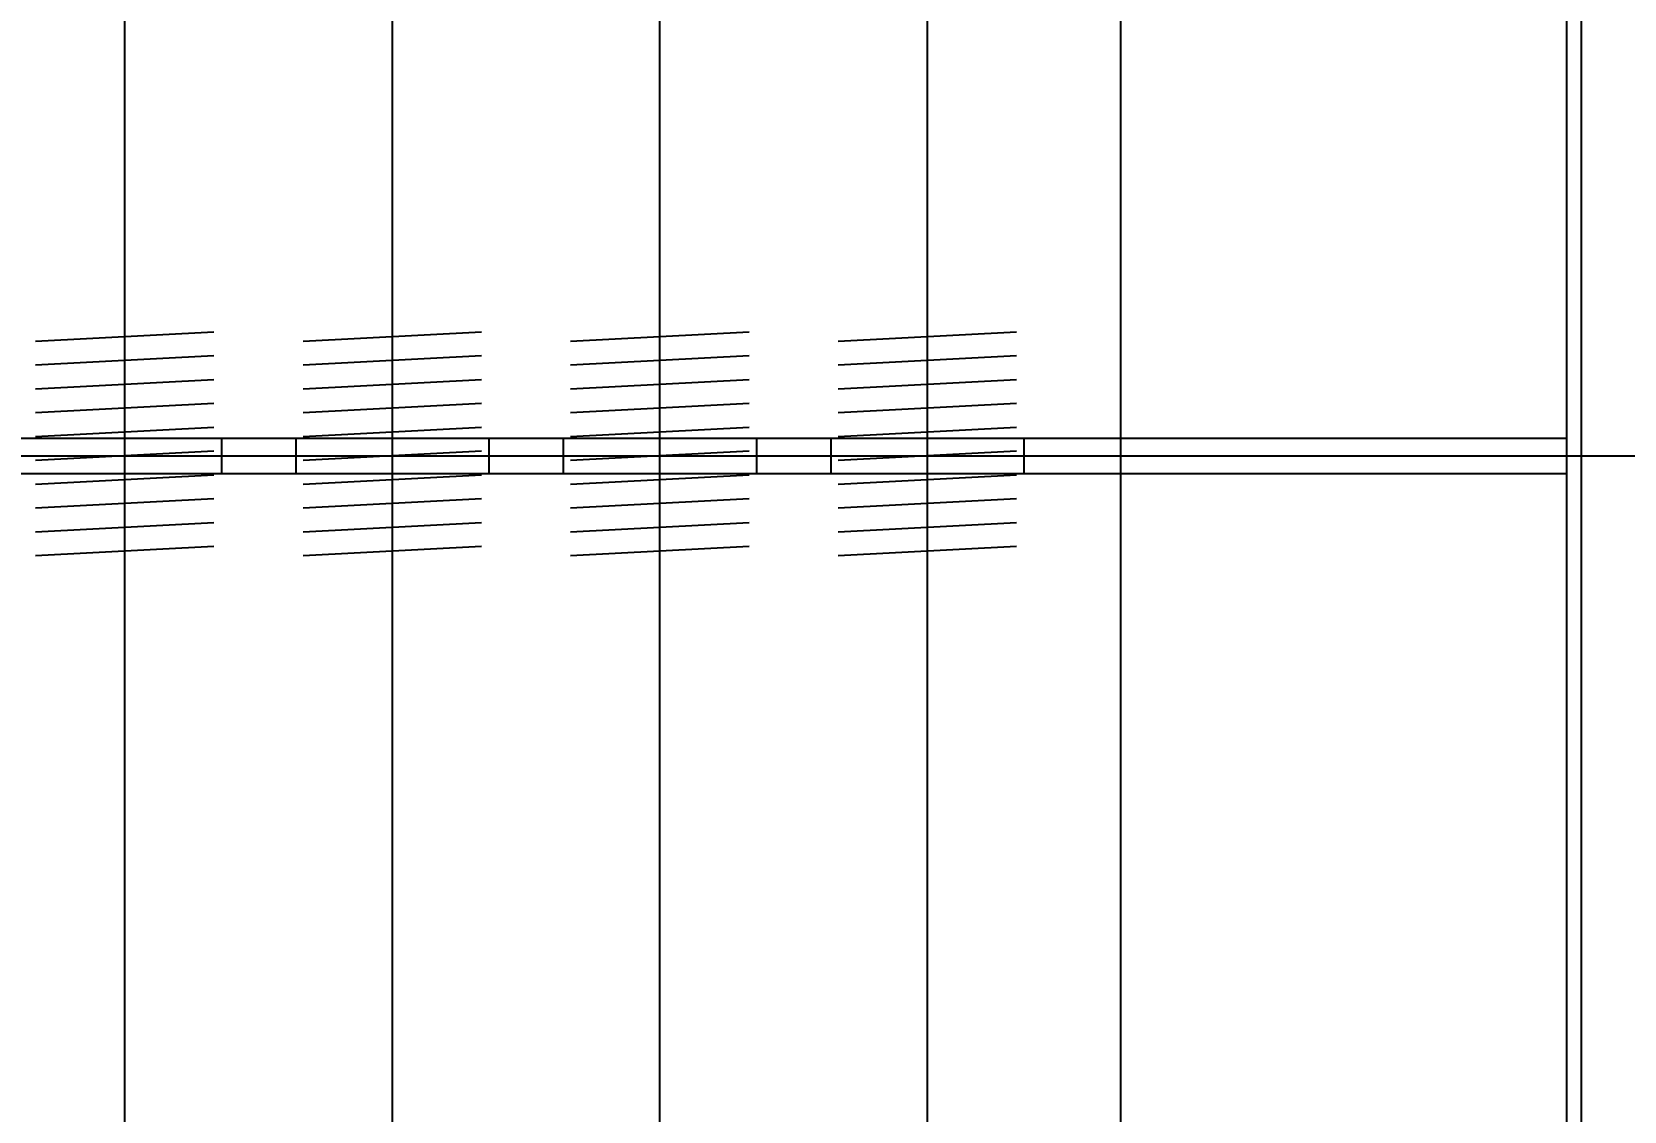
# Model space of a CAD drawing. Header units: millimetres. Extents: x 198973 to 311338, y 50799 to 196797.
# Drawn here: x 214890 to 215426, y 87483 to 87846 of the extents above; entities that cross this region are included whole.
import ezdxf

# ---------------------------------------------------------------- set-up
doc = ezdxf.new("R2010")
doc.units = ezdxf.units.MM
doc.header["$LTSCALE"] = 1000
doc.linetypes.add('CENTER', pattern=[2, 1.25, -0.25, 0.25, -0.25])
doc.linetypes.add('DOTE', pattern=[2.42, 2, -0.2, 0.02, -0.2])
for name, color, linetype in [('DOTE', 1, 'CENTER'), ('PUB_HATCH', 8, 'Continuous'), ('STAIR', 2, 'Continuous')]:
    doc.layers.add(name, color=color, linetype=linetype)
doc.styles.add('DIM_FONT', font='SIMPLEX.shx', dxfattribs={"width": 0.8})
doc.dimstyles.new('DIMN', dxfattribs={"dimtxt": 300, "dimasz": 1, "dimexe": 250, "dimexo": 300, "dimgap": 150, "dimtad": 1, "dimdec": 0, "dimzin": 0, "dimdsep": 46, "dimtxsty": 'DIM_FONT', "dimblk": '_DIMX', "dimcen": 0.09, "dimclrt": 7, "dimadec": 0, "dimazin": 0, "dimtfac": 1, "dimtdec": 0, "dimtix": 1, "dimtmove": 2, "dimatfit": 3, "dimldrblk": '_DIMX', "dimfxl": 1, "dimtolj": 1, "dimtzin": 0, "dimarcsym": 0})

# ---------------------------------------------------------------- blocks, each defined once
blk = doc.blocks.new('*D170')
at = {"layer": 'DEFPOINTS', "color": 0, "transparency": 16777216}
for p in [(220053.9, 103465.69), (218616.23, 101503.41), (208116.23, 81103.41)]:
    blk.add_point(p, dxfattribs=at)
at = {"layer": 'STAIR', "color": 0, "lineweight": -2, "transparency": 16777216}
for p, q in [((220053.9, 103463.69), (220053.9, 104644.26)), ((218616.23, 103461.69), (220053.9, 103463.69)), ((218616.23, 101803.41), (218616.23, 103461.69))]:
    blk.add_line(p, q, dxfattribs=at)
at = {"layer": 'STAIR', "color": 7, "transparency": 16777216, "insert": (219753.9, 104129.97), "char_height": 300, "attachment_point": 5, "rotation": 90, "style": 'DIM_FONT'}
blk.add_mtext('\\A1;10500', dxfattribs=at)
blk = doc.blocks.new('_DIMX')
blk.add_line((-150, 0), (150, 0))
at = {"const_width": 50}
blk.add_lwpolyline([(-70, -70), (70, 70)], dxfattribs=at)
blk = doc.blocks.new('*D171')
at = {"layer": 'DEFPOINTS', "color": 0, "transparency": 16777216}
for p in [(221109.59, 103729.45), (218616.23, 101503.41), (208116.23, 81103.41)]:
    blk.add_point(p, dxfattribs=at)
at = {"layer": 'STAIR', "color": 0, "lineweight": -2, "transparency": 16777216}
for p, q in [((221105.59, 101503.41), (221107.59, 103729.45)), ((221107.59, 103729.45), (222333.87, 103729.45)), ((218916.23, 101503.41), (221105.59, 101503.41))]:
    blk.add_line(p, q, dxfattribs=at)
at = {"layer": 'STAIR', "color": 7, "transparency": 16777216, "insert": (221796.73, 104029.45), "char_height": 300, "attachment_point": 5, "style": 'DIM_FONT'}
blk.add_mtext('\\A1;20400', dxfattribs=at)

msp = doc.modelspace()

# ---------------------------------------------------------------- linework, layer by layer
at = {"layer": 'DOTE', "linetype": 'DOTE'}
msp.add_line((213639.37, 87703.41), (217038.29, 87703.41), dxfattribs=at)
at = {"layer": 'PUB_HATCH'}
for p, q in [((215256.23, 88484.89), (215256.23, 86909.47)), ((215191.23, 87192.41), (215191.23, 88464.78)), ((214921.23, 87192.41), (214921.23, 88214.41)), ((215011.23, 88214.41), (215011.23, 87192.41)), ((215101.23, 87192.41), (215101.23, 88214.41)), ((215406.23, 88172.41), (215406.23, 87234.41)), ((215411.23, 87234.41), (215411.23, 88172.41))]:
    msp.add_line(p, q, dxfattribs=at)
at = {"layer": 'PUB_HATCH', "ltscale": 0.5}
for p, q in [((214951.23, 87745.04), (214891.23, 87741.9)), ((214951.23, 87745.04), (214891.23, 87741.9)), ((214951.23, 87745.04), (214891.23, 87741.9)), ((214951.23, 87745.04), (214891.23, 87741.9)), ((214951.23, 87745.04), (214891.23, 87741.9)), ((214951.23, 87745.04), (214891.23, 87741.9)), ((214951.23, 87745.04), (214891.23, 87741.9)), ((214951.23, 87745.04), (214891.23, 87741.9)), ((214951.23, 87745.04), (214891.23, 87741.9)), ((214951.23, 87745.04), (214891.23, 87741.9)), ((214951.23, 87745.04), (214891.23, 87741.9)), ((214951.23, 87745.04), (214891.23, 87741.9)), ((214951.23, 87745.04), (214891.23, 87741.9)), ((214951.23, 87745.04), (214891.23, 87741.9)), ((214951.23, 87745.04), (214891.23, 87741.9)), ((214951.23, 87745.04), (214891.23, 87741.9)), ((214951.23, 87745.04), (214891.23, 87741.9)), ((214951.23, 87745.04), (214891.23, 87741.9)), ((214951.23, 87745.04), (214891.23, 87741.9)), ((214951.23, 87745.04), (214891.23, 87741.9)), ((214951.23, 87745.04), (214891.23, 87741.9)), ((214951.23, 87745.04), (214891.23, 87741.9)), ((214951.23, 87745.04), (214891.23, 87741.9)), ((214951.23, 87745.04), (214891.23, 87741.9)), ((214951.23, 87745.04), (214891.23, 87741.9)), ((214951.23, 87745.04), (214891.23, 87741.9)), ((215041.23, 87745.04), (214981.23, 87741.9)), ((215041.23, 87745.04), (214981.23, 87741.9)), ((215041.23, 87745.04), (214981.23, 87741.9)), ((215041.23, 87745.04), (214981.23, 87741.9)), ((215041.23, 87745.04), (214981.23, 87741.9)), ((215041.23, 87745.04), (214981.23, 87741.9)), ((215041.23, 87745.04), (214981.23, 87741.9)), ((215041.23, 87745.04), (214981.23, 87741.9)), ((215041.23, 87745.04), (214981.23, 87741.9)), ((215041.23, 87745.04), (214981.23, 87741.9)), ((215041.23, 87745.04), (214981.23, 87741.9)), ((215041.23, 87745.04), (214981.23, 87741.9)), ((215041.23, 87745.04), (214981.23, 87741.9)), ((215041.23, 87745.04), (214981.23, 87741.9)), ((215041.23, 87745.04), (214981.23, 87741.9)), ((215041.23, 87745.04), (214981.23, 87741.9)), ((215041.23, 87745.04), (214981.23, 87741.9)), ((215041.23, 87745.04), (214981.23, 87741.9)), ((215041.23, 87745.04), (214981.23, 87741.9)), ((215041.23, 87745.04), (214981.23, 87741.9)), ((215041.23, 87745.04), (214981.23, 87741.9)), ((215041.23, 87745.04), (214981.23, 87741.9)), ((215041.23, 87745.04), (214981.23, 87741.9)), ((215041.23, 87745.04), (214981.23, 87741.9)), ((215041.23, 87745.04), (214981.23, 87741.9)), ((215041.23, 87745.04), (214981.23, 87741.9)), ((215131.23, 87745.04), (215071.23, 87741.9)), ((215131.23, 87745.04), (215071.23, 87741.9)), ((215131.23, 87745.04), (215071.23, 87741.9)), ((215131.23, 87745.04), (215071.23, 87741.9)), ((215131.23, 87745.04), (215071.23, 87741.9)), ((215131.23, 87745.04), (215071.23, 87741.9)), ((215131.23, 87745.04), (215071.23, 87741.9)), ((215131.23, 87745.04), (215071.23, 87741.9)), ((215131.23, 87745.04), (215071.23, 87741.9)), ((215131.23, 87745.04), (215071.23, 87741.9)), ((215131.23, 87745.04), (215071.23, 87741.9)), ((215131.23, 87745.04), (215071.23, 87741.9)), ((215131.23, 87745.04), (215071.23, 87741.9)), ((215131.23, 87745.04), (215071.23, 87741.9)), ((215131.23, 87745.04), (215071.23, 87741.9)), ((215131.23, 87745.04), (215071.23, 87741.9)), ((215131.23, 87745.04), (215071.23, 87741.9)), ((215131.23, 87745.04), (215071.23, 87741.9)), ((215131.23, 87745.04), (215071.23, 87741.9)), ((215131.23, 87745.04), (215071.23, 87741.9)), ((215131.23, 87745.04), (215071.23, 87741.9)), ((215131.23, 87745.04), (215071.23, 87741.9)), ((215131.23, 87745.04), (215071.23, 87741.9)), ((215131.23, 87745.04), (215071.23, 87741.9)), ((215131.23, 87745.04), (215071.23, 87741.9)), ((215131.23, 87745.04), (215071.23, 87741.9)), ((215221.23, 87745.04), (215161.23, 87741.9)), ((215221.23, 87745.04), (215161.23, 87741.9)), ((215221.23, 87745.04), (215161.23, 87741.9)), ((215221.23, 87745.04), (215161.23, 87741.9)), ((215221.23, 87745.04), (215161.23, 87741.9)), ((215221.23, 87745.04), (215161.23, 87741.9)), ((215221.23, 87745.04), (215161.23, 87741.9)), ((215221.23, 87745.04), (215161.23, 87741.9)), ((215221.23, 87745.04), (215161.23, 87741.9)), ((215221.23, 87745.04), (215161.23, 87741.9)), ((215221.23, 87745.04), (215161.23, 87741.9)), ((215221.23, 87745.04), (215161.23, 87741.9)), ((215221.23, 87745.04), (215161.23, 87741.9)), ((215221.23, 87745.04), (215161.23, 87741.9)), ((215221.23, 87745.04), (215161.23, 87741.9)), ((215221.23, 87745.04), (215161.23, 87741.9)), ((215221.23, 87745.04), (215161.23, 87741.9)), ((215221.23, 87745.04), (215161.23, 87741.9)), ((215221.23, 87745.04), (215161.23, 87741.9)), ((215221.23, 87745.04), (215161.23, 87741.9)), ((215221.23, 87745.04), (215161.23, 87741.9)), ((215221.23, 87745.04), (215161.23, 87741.9)), ((215221.23, 87745.04), (215161.23, 87741.9)), ((215221.23, 87745.04), (215161.23, 87741.9)), ((215221.23, 87745.04), (215161.23, 87741.9)), ((215221.23, 87745.04), (215161.23, 87741.9)), ((214951.23, 87737.03), (214891.23, 87733.89)), ((214951.23, 87737.03), (214891.23, 87733.89)), ((214951.23, 87737.03), (214891.23, 87733.89)), ((214951.23, 87737.03), (214891.23, 87733.89)), ((214951.23, 87737.03), (214891.23, 87733.89)), ((214951.23, 87737.03), (214891.23, 87733.89)), ((214951.23, 87737.03), (214891.23, 87733.89)), ((214951.23, 87737.03), (214891.23, 87733.89)), ((214951.23, 87737.03), (214891.23, 87733.89)), ((214951.23, 87737.03), (214891.23, 87733.89)), ((214951.23, 87737.03), (214891.23, 87733.89)), ((214951.23, 87737.03), (214891.23, 87733.89)), ((214951.23, 87737.03), (214891.23, 87733.89)), ((214951.23, 87737.03), (214891.23, 87733.89)), ((214951.23, 87737.03), (214891.23, 87733.89)), ((214951.23, 87737.03), (214891.23, 87733.89)), ((214951.23, 87737.03), (214891.23, 87733.89)), ((214951.23, 87737.03), (214891.23, 87733.89)), ((214951.23, 87737.03), (214891.23, 87733.89)), ((214951.23, 87737.03), (214891.23, 87733.89)), ((214951.23, 87737.03), (214891.23, 87733.89)), ((214951.23, 87737.03), (214891.23, 87733.89)), ((214951.23, 87737.03), (214891.23, 87733.89)), ((214951.23, 87737.03), (214891.23, 87733.89)), ((214951.23, 87737.03), (214891.23, 87733.89)), ((214951.23, 87737.03), (214891.23, 87733.89)), ((215041.23, 87737.03), (214981.23, 87733.89)), ((215041.23, 87737.03), (214981.23, 87733.89)), ((215041.23, 87737.03), (214981.23, 87733.89)), ((215041.23, 87737.03), (214981.23, 87733.89)), ((215041.23, 87737.03), (214981.23, 87733.89)), ((215041.23, 87737.03), (214981.23, 87733.89)), ((215041.23, 87737.03), (214981.23, 87733.89)), ((215041.23, 87737.03), (214981.23, 87733.89)), ((215041.23, 87737.03), (214981.23, 87733.89)), ((215041.23, 87737.03), (214981.23, 87733.89)), ((215041.23, 87737.03), (214981.23, 87733.89)), ((215041.23, 87737.03), (214981.23, 87733.89)), ((215041.23, 87737.03), (214981.23, 87733.89)), ((215041.23, 87737.03), (214981.23, 87733.89)), ((215041.23, 87737.03), (214981.23, 87733.89)), ((215041.23, 87737.03), (214981.23, 87733.89)), ((215041.23, 87737.03), (214981.23, 87733.89)), ((215041.23, 87737.03), (214981.23, 87733.89)), ((215041.23, 87737.03), (214981.23, 87733.89)), ((215041.23, 87737.03), (214981.23, 87733.89)), ((215041.23, 87737.03), (214981.23, 87733.89)), ((215041.23, 87737.03), (214981.23, 87733.89)), ((215041.23, 87737.03), (214981.23, 87733.89)), ((215041.23, 87737.03), (214981.23, 87733.89)), ((215041.23, 87737.03), (214981.23, 87733.89)), ((215041.23, 87737.03), (214981.23, 87733.89)), ((215131.23, 87737.03), (215071.23, 87733.89)), ((215131.23, 87737.03), (215071.23, 87733.89)), ((215131.23, 87737.03), (215071.23, 87733.89)), ((215131.23, 87737.03), (215071.23, 87733.89)), ((215131.23, 87737.03), (215071.23, 87733.89)), ((215131.23, 87737.03), (215071.23, 87733.89)), ((215131.23, 87737.03), (215071.23, 87733.89)), ((215131.23, 87737.03), (215071.23, 87733.89)), ((215131.23, 87737.03), (215071.23, 87733.89)), ((215131.23, 87737.03), (215071.23, 87733.89)), ((215131.23, 87737.03), (215071.23, 87733.89)), ((215131.23, 87737.03), (215071.23, 87733.89)), ((215131.23, 87737.03), (215071.23, 87733.89)), ((215131.23, 87737.03), (215071.23, 87733.89)), ((215131.23, 87737.03), (215071.23, 87733.89)), ((215131.23, 87737.03), (215071.23, 87733.89)), ((215131.23, 87737.03), (215071.23, 87733.89)), ((215131.23, 87737.03), (215071.23, 87733.89)), ((215131.23, 87737.03), (215071.23, 87733.89)), ((215131.23, 87737.03), (215071.23, 87733.89)), ((215131.23, 87737.03), (215071.23, 87733.89)), ((215131.23, 87737.03), (215071.23, 87733.89)), ((215131.23, 87737.03), (215071.23, 87733.89)), ((215131.23, 87737.03), (215071.23, 87733.89)), ((215131.23, 87737.03), (215071.23, 87733.89)), ((215131.23, 87737.03), (215071.23, 87733.89)), ((215221.23, 87737.03), (215161.23, 87733.89)), ((215221.23, 87737.03), (215161.23, 87733.89)), ((215221.23, 87737.03), (215161.23, 87733.89)), ((215221.23, 87737.03), (215161.23, 87733.89)), ((215221.23, 87737.03), (215161.23, 87733.89)), ((215221.23, 87737.03), (215161.23, 87733.89)), ((215221.23, 87737.03), (215161.23, 87733.89)), ((215221.23, 87737.03), (215161.23, 87733.89)), ((215221.23, 87737.03), (215161.23, 87733.89)), ((215221.23, 87737.03), (215161.23, 87733.89)), ((215221.23, 87737.03), (215161.23, 87733.89)), ((215221.23, 87737.03), (215161.23, 87733.89)), ((215221.23, 87737.03), (215161.23, 87733.89)), ((215221.23, 87737.03), (215161.23, 87733.89)), ((215221.23, 87737.03), (215161.23, 87733.89)), ((215221.23, 87737.03), (215161.23, 87733.89)), ((215221.23, 87737.03), (215161.23, 87733.89)), ((215221.23, 87737.03), (215161.23, 87733.89)), ((215221.23, 87737.03), (215161.23, 87733.89)), ((215221.23, 87737.03), (215161.23, 87733.89)), ((215221.23, 87737.03), (215161.23, 87733.89)), ((215221.23, 87737.03), (215161.23, 87733.89)), ((215221.23, 87737.03), (215161.23, 87733.89)), ((215221.23, 87737.03), (215161.23, 87733.89)), ((215221.23, 87737.03), (215161.23, 87733.89)), ((215221.23, 87737.03), (215161.23, 87733.89)), ((214951.23, 87729.02), (214891.23, 87725.88)), ((214951.23, 87729.02), (214891.23, 87725.88)), ((214951.23, 87729.02), (214891.23, 87725.88)), ((214951.23, 87729.02), (214891.23, 87725.88)), ((214951.23, 87729.02), (214891.23, 87725.88)), ((214951.23, 87729.02), (214891.23, 87725.88)), ((214951.23, 87729.02), (214891.23, 87725.88)), ((214951.23, 87729.02), (214891.23, 87725.88)), ((214951.23, 87729.02), (214891.23, 87725.88)), ((214951.23, 87729.02), (214891.23, 87725.88)), ((214951.23, 87729.02), (214891.23, 87725.88)), ((214951.23, 87729.02), (214891.23, 87725.88)), ((214951.23, 87729.02), (214891.23, 87725.88)), ((214951.23, 87729.02), (214891.23, 87725.88)), ((214951.23, 87729.02), (214891.23, 87725.88)), ((214951.23, 87729.02), (214891.23, 87725.88)), ((214951.23, 87729.02), (214891.23, 87725.88)), ((214951.23, 87729.02), (214891.23, 87725.88)), ((214951.23, 87729.02), (214891.23, 87725.88)), ((214951.23, 87729.02), (214891.23, 87725.88)), ((214951.23, 87729.02), (214891.23, 87725.88)), ((214951.23, 87729.02), (214891.23, 87725.88)), ((214951.23, 87729.02), (214891.23, 87725.88)), ((214951.23, 87729.02), (214891.23, 87725.88)), ((214951.23, 87729.02), (214891.23, 87725.88)), ((214951.23, 87729.02), (214891.23, 87725.88)), ((215041.23, 87729.02), (214981.23, 87725.88)), ((215041.23, 87729.02), (214981.23, 87725.88)), ((215041.23, 87729.02), (214981.23, 87725.88)), ((215041.23, 87729.02), (214981.23, 87725.88)), ((215041.23, 87729.02), (214981.23, 87725.88)), ((215041.23, 87729.02), (214981.23, 87725.88)), ((215041.23, 87729.02), (214981.23, 87725.88)), ((215041.23, 87729.02), (214981.23, 87725.88)), ((215041.23, 87729.02), (214981.23, 87725.88)), ((215041.23, 87729.02), (214981.23, 87725.88)), ((215041.23, 87729.02), (214981.23, 87725.88)), ((215041.23, 87729.02), (214981.23, 87725.88)), ((215041.23, 87729.02), (214981.23, 87725.88)), ((215041.23, 87729.02), (214981.23, 87725.88)), ((215041.23, 87729.02), (214981.23, 87725.88)), ((215041.23, 87729.02), (214981.23, 87725.88)), ((215041.23, 87729.02), (214981.23, 87725.88)), ((215041.23, 87729.02), (214981.23, 87725.88)), ((215041.23, 87729.02), (214981.23, 87725.88)), ((215041.23, 87729.02), (214981.23, 87725.88)), ((215041.23, 87729.02), (214981.23, 87725.88)), ((215041.23, 87729.02), (214981.23, 87725.88)), ((215041.23, 87729.02), (214981.23, 87725.88)), ((215041.23, 87729.02), (214981.23, 87725.88)), ((215041.23, 87729.02), (214981.23, 87725.88)), ((215041.23, 87729.02), (214981.23, 87725.88)), ((215131.23, 87729.02), (215071.23, 87725.88)), ((215131.23, 87729.02), (215071.23, 87725.88)), ((215131.23, 87729.02), (215071.23, 87725.88)), ((215131.23, 87729.02), (215071.23, 87725.88)), ((215131.23, 87729.02), (215071.23, 87725.88)), ((215131.23, 87729.02), (215071.23, 87725.88)), ((215131.23, 87729.02), (215071.23, 87725.88)), ((215131.23, 87729.02), (215071.23, 87725.88)), ((215131.23, 87729.02), (215071.23, 87725.88)), ((215131.23, 87729.02), (215071.23, 87725.88)), ((215131.23, 87729.02), (215071.23, 87725.88)), ((215131.23, 87729.02), (215071.23, 87725.88)), ((215131.23, 87729.02), (215071.23, 87725.88)), ((215131.23, 87729.02), (215071.23, 87725.88)), ((215131.23, 87729.02), (215071.23, 87725.88)), ((215131.23, 87729.02), (215071.23, 87725.88)), ((215131.23, 87729.02), (215071.23, 87725.88)), ((215131.23, 87729.02), (215071.23, 87725.88)), ((215131.23, 87729.02), (215071.23, 87725.88)), ((215131.23, 87729.02), (215071.23, 87725.88)), ((215131.23, 87729.02), (215071.23, 87725.88)), ((215131.23, 87729.02), (215071.23, 87725.88)), ((215131.23, 87729.02), (215071.23, 87725.88)), ((215131.23, 87729.02), (215071.23, 87725.88)), ((215131.23, 87729.02), (215071.23, 87725.88)), ((215131.23, 87729.02), (215071.23, 87725.88)), ((215221.23, 87729.02), (215161.23, 87725.88)), ((215221.23, 87729.02), (215161.23, 87725.88)), ((215221.23, 87729.02), (215161.23, 87725.88)), ((215221.23, 87729.02), (215161.23, 87725.88)), ((215221.23, 87729.02), (215161.23, 87725.88)), ((215221.23, 87729.02), (215161.23, 87725.88)), ((215221.23, 87729.02), (215161.23, 87725.88)), ((215221.23, 87729.02), (215161.23, 87725.88)), ((215221.23, 87729.02), (215161.23, 87725.88)), ((215221.23, 87729.02), (215161.23, 87725.88)), ((215221.23, 87729.02), (215161.23, 87725.88)), ((215221.23, 87729.02), (215161.23, 87725.88)), ((215221.23, 87729.02), (215161.23, 87725.88)), ((215221.23, 87729.02), (215161.23, 87725.88)), ((215221.23, 87729.02), (215161.23, 87725.88)), ((215221.23, 87729.02), (215161.23, 87725.88)), ((215221.23, 87729.02), (215161.23, 87725.88)), ((215221.23, 87729.02), (215161.23, 87725.88)), ((215221.23, 87729.02), (215161.23, 87725.88)), ((215221.23, 87729.02), (215161.23, 87725.88)), ((215221.23, 87729.02), (215161.23, 87725.88)), ((215221.23, 87729.02), (215161.23, 87725.88)), ((215221.23, 87729.02), (215161.23, 87725.88)), ((215221.23, 87729.02), (215161.23, 87725.88)), ((215221.23, 87729.02), (215161.23, 87725.88)), ((215221.23, 87729.02), (215161.23, 87725.88)), ((214951.23, 87721.01), (214891.23, 87717.86)), ((214951.23, 87721.01), (214891.23, 87717.86)), ((214951.23, 87721.01), (214891.23, 87717.86)), ((214951.23, 87721.01), (214891.23, 87717.86)), ((214951.23, 87721.01), (214891.23, 87717.86)), ((214951.23, 87721.01), (214891.23, 87717.86)), ((214951.23, 87721.01), (214891.23, 87717.86)), ((214951.23, 87721.01), (214891.23, 87717.86)), ((214951.23, 87721.01), (214891.23, 87717.86)), ((214951.23, 87721.01), (214891.23, 87717.86)), ((214951.23, 87721.01), (214891.23, 87717.86)), ((214951.23, 87721.01), (214891.23, 87717.86)), ((214951.23, 87721.01), (214891.23, 87717.86)), ((214951.23, 87721.01), (214891.23, 87717.86)), ((214951.23, 87721.01), (214891.23, 87717.86)), ((214951.23, 87721.01), (214891.23, 87717.86)), ((214951.23, 87721.01), (214891.23, 87717.86)), ((214951.23, 87721.01), (214891.23, 87717.86)), ((214951.23, 87721.01), (214891.23, 87717.86)), ((214951.23, 87721.01), (214891.23, 87717.86)), ((214951.23, 87721.01), (214891.23, 87717.86)), ((214951.23, 87721.01), (214891.23, 87717.86)), ((214951.23, 87721.01), (214891.23, 87717.86)), ((214951.23, 87721.01), (214891.23, 87717.86)), ((214951.23, 87721.01), (214891.23, 87717.86)), ((214951.23, 87721.01), (214891.23, 87717.86)), ((215041.23, 87721.01), (214981.23, 87717.86)), ((215041.23, 87721.01), (214981.23, 87717.86)), ((215041.23, 87721.01), (214981.23, 87717.86)), ((215041.23, 87721.01), (214981.23, 87717.86)), ((215041.23, 87721.01), (214981.23, 87717.86)), ((215041.23, 87721.01), (214981.23, 87717.86)), ((215041.23, 87721.01), (214981.23, 87717.86)), ((215041.23, 87721.01), (214981.23, 87717.86)), ((215041.23, 87721.01), (214981.23, 87717.86)), ((215041.23, 87721.01), (214981.23, 87717.86)), ((215041.23, 87721.01), (214981.23, 87717.86)), ((215041.23, 87721.01), (214981.23, 87717.86)), ((215041.23, 87721.01), (214981.23, 87717.86)), ((215041.23, 87721.01), (214981.23, 87717.86)), ((215041.23, 87721.01), (214981.23, 87717.86)), ((215041.23, 87721.01), (214981.23, 87717.86)), ((215041.23, 87721.01), (214981.23, 87717.86)), ((215041.23, 87721.01), (214981.23, 87717.86)), ((215041.23, 87721.01), (214981.23, 87717.86)), ((215041.23, 87721.01), (214981.23, 87717.86)), ((215041.23, 87721.01), (214981.23, 87717.86)), ((215041.23, 87721.01), (214981.23, 87717.86)), ((215041.23, 87721.01), (214981.23, 87717.86)), ((215041.23, 87721.01), (214981.23, 87717.86)), ((215041.23, 87721.01), (214981.23, 87717.86)), ((215041.23, 87721.01), (214981.23, 87717.86)), ((215131.23, 87721.01), (215071.23, 87717.86)), ((215131.23, 87721.01), (215071.23, 87717.86)), ((215131.23, 87721.01), (215071.23, 87717.86)), ((215131.23, 87721.01), (215071.23, 87717.86)), ((215131.23, 87721.01), (215071.23, 87717.86)), ((215131.23, 87721.01), (215071.23, 87717.86)), ((215131.23, 87721.01), (215071.23, 87717.86)), ((215131.23, 87721.01), (215071.23, 87717.86)), ((215131.23, 87721.01), (215071.23, 87717.86)), ((215131.23, 87721.01), (215071.23, 87717.86)), ((215131.23, 87721.01), (215071.23, 87717.86)), ((215131.23, 87721.01), (215071.23, 87717.86)), ((215131.23, 87721.01), (215071.23, 87717.86)), ((215131.23, 87721.01), (215071.23, 87717.86)), ((215131.23, 87721.01), (215071.23, 87717.86)), ((215131.23, 87721.01), (215071.23, 87717.86)), ((215131.23, 87721.01), (215071.23, 87717.86)), ((215131.23, 87721.01), (215071.23, 87717.86)), ((215131.23, 87721.01), (215071.23, 87717.86)), ((215131.23, 87721.01), (215071.23, 87717.86)), ((215131.23, 87721.01), (215071.23, 87717.86)), ((215131.23, 87721.01), (215071.23, 87717.86)), ((215131.23, 87721.01), (215071.23, 87717.86)), ((215131.23, 87721.01), (215071.23, 87717.86)), ((215131.23, 87721.01), (215071.23, 87717.86)), ((215131.23, 87721.01), (215071.23, 87717.86)), ((215221.23, 87721.01), (215161.23, 87717.86)), ((215221.23, 87721.01), (215161.23, 87717.86)), ((215221.23, 87721.01), (215161.23, 87717.86)), ((215221.23, 87721.01), (215161.23, 87717.86)), ((215221.23, 87721.01), (215161.23, 87717.86)), ((215221.23, 87721.01), (215161.23, 87717.86)), ((215221.23, 87721.01), (215161.23, 87717.86)), ((215221.23, 87721.01), (215161.23, 87717.86)), ((215221.23, 87721.01), (215161.23, 87717.86)), ((215221.23, 87721.01), (215161.23, 87717.86)), ((215221.23, 87721.01), (215161.23, 87717.86)), ((215221.23, 87721.01), (215161.23, 87717.86)), ((215221.23, 87721.01), (215161.23, 87717.86)), ((215221.23, 87721.01), (215161.23, 87717.86)), ((215221.23, 87721.01), (215161.23, 87717.86)), ((215221.23, 87721.01), (215161.23, 87717.86)), ((215221.23, 87721.01), (215161.23, 87717.86)), ((215221.23, 87721.01), (215161.23, 87717.86)), ((215221.23, 87721.01), (215161.23, 87717.86)), ((215221.23, 87721.01), (215161.23, 87717.86)), ((215221.23, 87721.01), (215161.23, 87717.86)), ((215221.23, 87721.01), (215161.23, 87717.86)), ((215221.23, 87721.01), (215161.23, 87717.86)), ((215221.23, 87721.01), (215161.23, 87717.86)), ((215221.23, 87721.01), (215161.23, 87717.86)), ((215221.23, 87721.01), (215161.23, 87717.86)), ((213631.23, 87709.41), (215406.23, 87709.41)), ((214951.23, 87713), (214891.23, 87709.85)), ((214951.23, 87713), (214891.23, 87709.85)), ((214951.23, 87713), (214891.23, 87709.85)), ((214951.23, 87713), (214891.23, 87709.85)), ((214951.23, 87713), (214891.23, 87709.85)), ((214951.23, 87713), (214891.23, 87709.85)), ((214951.23, 87713), (214891.23, 87709.85)), ((214951.23, 87713), (214891.23, 87709.85)), ((214951.23, 87713), (214891.23, 87709.85)), ((214951.23, 87713), (214891.23, 87709.85)), ((214951.23, 87713), (214891.23, 87709.85)), ((214951.23, 87713), (214891.23, 87709.85)), ((214951.23, 87713), (214891.23, 87709.85)), ((214951.23, 87713), (214891.23, 87709.85)), ((214951.23, 87713), (214891.23, 87709.85)), ((214951.23, 87713), (214891.23, 87709.85)), ((214951.23, 87713), (214891.23, 87709.85)), ((214951.23, 87713), (214891.23, 87709.85)), ((214951.23, 87713), (214891.23, 87709.85)), ((214951.23, 87713), (214891.23, 87709.85)), ((214951.23, 87713), (214891.23, 87709.85)), ((214951.23, 87713), (214891.23, 87709.85)), ((214951.23, 87713), (214891.23, 87709.85)), ((214951.23, 87713), (214891.23, 87709.85)), ((214951.23, 87713), (214891.23, 87709.85)), ((214951.23, 87713), (214891.23, 87709.85)), ((214953.73, 87709.41), (214953.73, 87697.41)), ((214978.73, 87709.41), (214978.73, 87697.41)), ((215041.23, 87713), (214981.23, 87709.85)), ((215041.23, 87713), (214981.23, 87709.85)), ((215041.23, 87713), (214981.23, 87709.85)), ((215041.23, 87713), (214981.23, 87709.85)), ((215041.23, 87713), (214981.23, 87709.85)), ((215041.23, 87713), (214981.23, 87709.85)), ((215041.23, 87713), (214981.23, 87709.85)), ((215041.23, 87713), (214981.23, 87709.85)), ((215041.23, 87713), (214981.23, 87709.85)), ((215041.23, 87713), (214981.23, 87709.85)), ((215041.23, 87713), (214981.23, 87709.85)), ((215041.23, 87713), (214981.23, 87709.85)), ((215041.23, 87713), (214981.23, 87709.85)), ((215041.23, 87713), (214981.23, 87709.85)), ((215041.23, 87713), (214981.23, 87709.85)), ((215041.23, 87713), (214981.23, 87709.85)), ((215041.23, 87713), (214981.23, 87709.85)), ((215041.23, 87713), (214981.23, 87709.85)), ((215041.23, 87713), (214981.23, 87709.85)), ((215041.23, 87713), (214981.23, 87709.85)), ((215041.23, 87713), (214981.23, 87709.85)), ((215041.23, 87713), (214981.23, 87709.85)), ((215041.23, 87713), (214981.23, 87709.85)), ((215041.23, 87713), (214981.23, 87709.85)), ((215041.23, 87713), (214981.23, 87709.85)), ((215041.23, 87713), (214981.23, 87709.85)), ((215043.73, 87709.41), (215043.73, 87697.41)), ((215068.73, 87709.41), (215068.73, 87697.41)), ((215131.23, 87713), (215071.23, 87709.85)), ((215131.23, 87713), (215071.23, 87709.85)), ((215131.23, 87713), (215071.23, 87709.85)), ((215131.23, 87713), (215071.23, 87709.85)), ((215131.23, 87713), (215071.23, 87709.85)), ((215131.23, 87713), (215071.23, 87709.85)), ((215131.23, 87713), (215071.23, 87709.85)), ((215131.23, 87713), (215071.23, 87709.85)), ((215131.23, 87713), (215071.23, 87709.85)), ((215131.23, 87713), (215071.23, 87709.85)), ((215131.23, 87713), (215071.23, 87709.85)), ((215131.23, 87713), (215071.23, 87709.85)), ((215131.23, 87713), (215071.23, 87709.85)), ((215131.23, 87713), (215071.23, 87709.85)), ((215131.23, 87713), (215071.23, 87709.85)), ((215131.23, 87713), (215071.23, 87709.85)), ((215131.23, 87713), (215071.23, 87709.85)), ((215131.23, 87713), (215071.23, 87709.85)), ((215131.23, 87713), (215071.23, 87709.85)), ((215131.23, 87713), (215071.23, 87709.85)), ((215131.23, 87713), (215071.23, 87709.85)), ((215131.23, 87713), (215071.23, 87709.85)), ((215131.23, 87713), (215071.23, 87709.85)), ((215131.23, 87713), (215071.23, 87709.85)), ((215131.23, 87713), (215071.23, 87709.85)), ((215131.23, 87713), (215071.23, 87709.85)), ((215133.73, 87709.41), (215133.73, 87697.41)), ((215158.73, 87709.41), (215158.73, 87697.41)), ((215221.23, 87713), (215161.23, 87709.85)), ((215221.23, 87713), (215161.23, 87709.85)), ((215221.23, 87713), (215161.23, 87709.85)), ((215221.23, 87713), (215161.23, 87709.85)), ((215221.23, 87713), (215161.23, 87709.85)), ((215221.23, 87713), (215161.23, 87709.85)), ((215221.23, 87713), (215161.23, 87709.85)), ((215221.23, 87713), (215161.23, 87709.85)), ((215221.23, 87713), (215161.23, 87709.85)), ((215221.23, 87713), (215161.23, 87709.85)), ((215221.23, 87713), (215161.23, 87709.85)), ((215221.23, 87713), (215161.23, 87709.85)), ((215221.23, 87713), (215161.23, 87709.85)), ((215221.23, 87713), (215161.23, 87709.85)), ((215221.23, 87713), (215161.23, 87709.85)), ((215221.23, 87713), (215161.23, 87709.85)), ((215221.23, 87713), (215161.23, 87709.85)), ((215221.23, 87713), (215161.23, 87709.85)), ((215221.23, 87713), (215161.23, 87709.85)), ((215221.23, 87713), (215161.23, 87709.85)), ((215221.23, 87713), (215161.23, 87709.85)), ((215221.23, 87713), (215161.23, 87709.85)), ((215221.23, 87713), (215161.23, 87709.85)), ((215221.23, 87713), (215161.23, 87709.85)), ((215221.23, 87713), (215161.23, 87709.85)), ((215221.23, 87713), (215161.23, 87709.85)), ((215223.73, 87709.41), (215223.73, 87697.41)), ((213675.1, 87703.41), (215368.26, 87703.41)), ((214951.23, 87704.99), (214891.23, 87701.84)), ((214951.23, 87704.99), (214891.23, 87701.84)), ((214951.23, 87704.99), (214891.23, 87701.84)), ((214951.23, 87704.99), (214891.23, 87701.84)), ((214951.23, 87704.99), (214891.23, 87701.84)), ((214951.23, 87704.99), (214891.23, 87701.84)), ((214951.23, 87704.99), (214891.23, 87701.84)), ((214951.23, 87704.99), (214891.23, 87701.84)), ((214951.23, 87704.99), (214891.23, 87701.84)), ((214951.23, 87704.99), (214891.23, 87701.84)), ((214951.23, 87704.99), (214891.23, 87701.84)), ((214951.23, 87704.99), (214891.23, 87701.84)), ((214951.23, 87704.99), (214891.23, 87701.84)), ((214951.23, 87704.99), (214891.23, 87701.84)), ((214951.23, 87704.99), (214891.23, 87701.84)), ((214951.23, 87704.99), (214891.23, 87701.84)), ((214951.23, 87704.99), (214891.23, 87701.84)), ((214951.23, 87704.99), (214891.23, 87701.84)), ((214951.23, 87704.99), (214891.23, 87701.84)), ((214951.23, 87704.99), (214891.23, 87701.84)), ((214951.23, 87704.99), (214891.23, 87701.84)), ((214951.23, 87704.99), (214891.23, 87701.84)), ((214951.23, 87704.99), (214891.23, 87701.84)), ((214951.23, 87704.99), (214891.23, 87701.84)), ((214951.23, 87704.99), (214891.23, 87701.84)), ((214951.23, 87704.99), (214891.23, 87701.84)), ((215041.23, 87704.99), (214981.23, 87701.84)), ((215041.23, 87704.99), (214981.23, 87701.84)), ((215041.23, 87704.99), (214981.23, 87701.84)), ((215041.23, 87704.99), (214981.23, 87701.84)), ((215041.23, 87704.99), (214981.23, 87701.84)), ((215041.23, 87704.99), (214981.23, 87701.84)), ((215041.23, 87704.99), (214981.23, 87701.84)), ((215041.23, 87704.99), (214981.23, 87701.84)), ((215041.23, 87704.99), (214981.23, 87701.84)), ((215041.23, 87704.99), (214981.23, 87701.84)), ((215041.23, 87704.99), (214981.23, 87701.84)), ((215041.23, 87704.99), (214981.23, 87701.84)), ((215041.23, 87704.99), (214981.23, 87701.84)), ((215041.23, 87704.99), (214981.23, 87701.84)), ((215041.23, 87704.99), (214981.23, 87701.84)), ((215041.23, 87704.99), (214981.23, 87701.84)), ((215041.23, 87704.99), (214981.23, 87701.84)), ((215041.23, 87704.99), (214981.23, 87701.84)), ((215041.23, 87704.99), (214981.23, 87701.84)), ((215041.23, 87704.99), (214981.23, 87701.84)), ((215041.23, 87704.99), (214981.23, 87701.84)), ((215041.23, 87704.99), (214981.23, 87701.84)), ((215041.23, 87704.99), (214981.23, 87701.84)), ((215041.23, 87704.99), (214981.23, 87701.84)), ((215041.23, 87704.99), (214981.23, 87701.84)), ((215041.23, 87704.99), (214981.23, 87701.84)), ((215131.23, 87704.99), (215071.23, 87701.84)), ((215131.23, 87704.99), (215071.23, 87701.84)), ((215131.23, 87704.99), (215071.23, 87701.84)), ((215131.23, 87704.99), (215071.23, 87701.84)), ((215131.23, 87704.99), (215071.23, 87701.84)), ((215131.23, 87704.99), (215071.23, 87701.84)), ((215131.23, 87704.99), (215071.23, 87701.84)), ((215131.23, 87704.99), (215071.23, 87701.84)), ((215131.23, 87704.99), (215071.23, 87701.84)), ((215131.23, 87704.99), (215071.23, 87701.84)), ((215131.23, 87704.99), (215071.23, 87701.84)), ((215131.23, 87704.99), (215071.23, 87701.84)), ((215131.23, 87704.99), (215071.23, 87701.84)), ((215131.23, 87704.99), (215071.23, 87701.84)), ((215131.23, 87704.99), (215071.23, 87701.84)), ((215131.23, 87704.99), (215071.23, 87701.84)), ((215131.23, 87704.99), (215071.23, 87701.84)), ((215131.23, 87704.99), (215071.23, 87701.84)), ((215131.23, 87704.99), (215071.23, 87701.84)), ((215131.23, 87704.99), (215071.23, 87701.84)), ((215131.23, 87704.99), (215071.23, 87701.84)), ((215131.23, 87704.99), (215071.23, 87701.84)), ((215131.23, 87704.99), (215071.23, 87701.84)), ((215131.23, 87704.99), (215071.23, 87701.84)), ((215131.23, 87704.99), (215071.23, 87701.84)), ((215131.23, 87704.99), (215071.23, 87701.84)), ((215221.23, 87704.99), (215161.23, 87701.84)), ((215221.23, 87704.99), (215161.23, 87701.84)), ((215221.23, 87704.99), (215161.23, 87701.84)), ((215221.23, 87704.99), (215161.23, 87701.84)), ((215221.23, 87704.99), (215161.23, 87701.84)), ((215221.23, 87704.99), (215161.23, 87701.84)), ((215221.23, 87704.99), (215161.23, 87701.84)), ((215221.23, 87704.99), (215161.23, 87701.84)), ((215221.23, 87704.99), (215161.23, 87701.84)), ((215221.23, 87704.99), (215161.23, 87701.84)), ((215221.23, 87704.99), (215161.23, 87701.84)), ((215221.23, 87704.99), (215161.23, 87701.84)), ((215221.23, 87704.99), (215161.23, 87701.84)), ((215221.23, 87704.99), (215161.23, 87701.84)), ((215221.23, 87704.99), (215161.23, 87701.84)), ((215221.23, 87704.99), (215161.23, 87701.84)), ((215221.23, 87704.99), (215161.23, 87701.84)), ((215221.23, 87704.99), (215161.23, 87701.84)), ((215221.23, 87704.99), (215161.23, 87701.84)), ((215221.23, 87704.99), (215161.23, 87701.84)), ((215221.23, 87704.99), (215161.23, 87701.84)), ((215221.23, 87704.99), (215161.23, 87701.84)), ((215221.23, 87704.99), (215161.23, 87701.84)), ((215221.23, 87704.99), (215161.23, 87701.84)), ((215221.23, 87704.99), (215161.23, 87701.84)), ((215221.23, 87704.99), (215161.23, 87701.84)), ((215406.23, 87697.41), (213631.23, 87697.41)), ((214951.23, 87696.98), (214891.23, 87693.83)), ((214951.23, 87696.98), (214891.23, 87693.83)), ((214951.23, 87696.98), (214891.23, 87693.83)), ((214951.23, 87696.98), (214891.23, 87693.83)), ((214951.23, 87696.98), (214891.23, 87693.83)), ((214951.23, 87696.98), (214891.23, 87693.83)), ((214951.23, 87696.98), (214891.23, 87693.83)), ((214951.23, 87696.98), (214891.23, 87693.83)), ((214951.23, 87696.98), (214891.23, 87693.83)), ((214951.23, 87696.98), (214891.23, 87693.83)), ((214951.23, 87696.98), (214891.23, 87693.83)), ((214951.23, 87696.98), (214891.23, 87693.83)), ((214951.23, 87696.98), (214891.23, 87693.83)), ((214951.23, 87696.98), (214891.23, 87693.83)), ((214951.23, 87696.98), (214891.23, 87693.83)), ((214951.23, 87696.98), (214891.23, 87693.83)), ((214951.23, 87696.98), (214891.23, 87693.83)), ((214951.23, 87696.98), (214891.23, 87693.83)), ((214951.23, 87696.98), (214891.23, 87693.83)), ((214951.23, 87696.98), (214891.23, 87693.83)), ((214951.23, 87696.98), (214891.23, 87693.83)), ((214951.23, 87696.98), (214891.23, 87693.83)), ((214951.23, 87696.98), (214891.23, 87693.83)), ((214951.23, 87696.98), (214891.23, 87693.83)), ((214951.23, 87696.98), (214891.23, 87693.83)), ((214951.23, 87696.98), (214891.23, 87693.83)), ((215041.23, 87696.98), (214981.23, 87693.83)), ((215041.23, 87696.98), (214981.23, 87693.83)), ((215041.23, 87696.98), (214981.23, 87693.83)), ((215041.23, 87696.98), (214981.23, 87693.83)), ((215041.23, 87696.98), (214981.23, 87693.83)), ((215041.23, 87696.98), (214981.23, 87693.83)), ((215041.23, 87696.98), (214981.23, 87693.83)), ((215041.23, 87696.98), (214981.23, 87693.83)), ((215041.23, 87696.98), (214981.23, 87693.83)), ((215041.23, 87696.98), (214981.23, 87693.83)), ((215041.23, 87696.98), (214981.23, 87693.83)), ((215041.23, 87696.98), (214981.23, 87693.83)), ((215041.23, 87696.98), (214981.23, 87693.83)), ((215041.23, 87696.98), (214981.23, 87693.83)), ((215041.23, 87696.98), (214981.23, 87693.83)), ((215041.23, 87696.98), (214981.23, 87693.83)), ((215041.23, 87696.98), (214981.23, 87693.83)), ((215041.23, 87696.98), (214981.23, 87693.83)), ((215041.23, 87696.98), (214981.23, 87693.83)), ((215041.23, 87696.98), (214981.23, 87693.83)), ((215041.23, 87696.98), (214981.23, 87693.83)), ((215041.23, 87696.98), (214981.23, 87693.83)), ((215041.23, 87696.98), (214981.23, 87693.83)), ((215041.23, 87696.98), (214981.23, 87693.83)), ((215041.23, 87696.98), (214981.23, 87693.83)), ((215041.23, 87696.98), (214981.23, 87693.83)), ((215131.23, 87696.98), (215071.23, 87693.83)), ((215131.23, 87696.98), (215071.23, 87693.83)), ((215131.23, 87696.98), (215071.23, 87693.83)), ((215131.23, 87696.98), (215071.23, 87693.83)), ((215131.23, 87696.98), (215071.23, 87693.83)), ((215131.23, 87696.98), (215071.23, 87693.83)), ((215131.23, 87696.98), (215071.23, 87693.83)), ((215131.23, 87696.98), (215071.23, 87693.83)), ((215131.23, 87696.98), (215071.23, 87693.83)), ((215131.23, 87696.98), (215071.23, 87693.83)), ((215131.23, 87696.98), (215071.23, 87693.83)), ((215131.23, 87696.98), (215071.23, 87693.83)), ((215131.23, 87696.98), (215071.23, 87693.83)), ((215131.23, 87696.98), (215071.23, 87693.83)), ((215131.23, 87696.98), (215071.23, 87693.83)), ((215131.23, 87696.98), (215071.23, 87693.83)), ((215131.23, 87696.98), (215071.23, 87693.83)), ((215131.23, 87696.98), (215071.23, 87693.83)), ((215131.23, 87696.98), (215071.23, 87693.83)), ((215131.23, 87696.98), (215071.23, 87693.83)), ((215131.23, 87696.98), (215071.23, 87693.83)), ((215131.23, 87696.98), (215071.23, 87693.83)), ((215131.23, 87696.98), (215071.23, 87693.83)), ((215131.23, 87696.98), (215071.23, 87693.83)), ((215131.23, 87696.98), (215071.23, 87693.83)), ((215131.23, 87696.98), (215071.23, 87693.83)), ((215221.23, 87696.98), (215161.23, 87693.83)), ((215221.23, 87696.98), (215161.23, 87693.83)), ((215221.23, 87696.98), (215161.23, 87693.83)), ((215221.23, 87696.98), (215161.23, 87693.83)), ((215221.23, 87696.98), (215161.23, 87693.83)), ((215221.23, 87696.98), (215161.23, 87693.83)), ((215221.23, 87696.98), (215161.23, 87693.83)), ((215221.23, 87696.98), (215161.23, 87693.83)), ((215221.23, 87696.98), (215161.23, 87693.83)), ((215221.23, 87696.98), (215161.23, 87693.83)), ((215221.23, 87696.98), (215161.23, 87693.83)), ((215221.23, 87696.98), (215161.23, 87693.83)), ((215221.23, 87696.98), (215161.23, 87693.83)), ((215221.23, 87696.98), (215161.23, 87693.83)), ((215221.23, 87696.98), (215161.23, 87693.83)), ((215221.23, 87696.98), (215161.23, 87693.83)), ((215221.23, 87696.98), (215161.23, 87693.83)), ((215221.23, 87696.98), (215161.23, 87693.83)), ((215221.23, 87696.98), (215161.23, 87693.83)), ((215221.23, 87696.98), (215161.23, 87693.83)), ((215221.23, 87696.98), (215161.23, 87693.83)), ((215221.23, 87696.98), (215161.23, 87693.83)), ((215221.23, 87696.98), (215161.23, 87693.83)), ((215221.23, 87696.98), (215161.23, 87693.83)), ((215221.23, 87696.98), (215161.23, 87693.83)), ((215221.23, 87696.98), (215161.23, 87693.83)), ((214951.23, 87688.97), (214891.23, 87685.82)), ((214951.23, 87688.97), (214891.23, 87685.82)), ((214951.23, 87688.97), (214891.23, 87685.82)), ((214951.23, 87688.97), (214891.23, 87685.82)), ((214951.23, 87688.97), (214891.23, 87685.82)), ((214951.23, 87688.97), (214891.23, 87685.82)), ((214951.23, 87688.97), (214891.23, 87685.82)), ((214951.23, 87688.97), (214891.23, 87685.82)), ((214951.23, 87688.97), (214891.23, 87685.82)), ((214951.23, 87688.97), (214891.23, 87685.82)), ((214951.23, 87688.97), (214891.23, 87685.82)), ((214951.23, 87688.97), (214891.23, 87685.82)), ((214951.23, 87688.97), (214891.23, 87685.82)), ((214951.23, 87688.97), (214891.23, 87685.82)), ((214951.23, 87688.97), (214891.23, 87685.82)), ((214951.23, 87688.97), (214891.23, 87685.82)), ((214951.23, 87688.97), (214891.23, 87685.82)), ((214951.23, 87688.97), (214891.23, 87685.82)), ((214951.23, 87688.97), (214891.23, 87685.82)), ((214951.23, 87688.97), (214891.23, 87685.82)), ((214951.23, 87688.97), (214891.23, 87685.82)), ((214951.23, 87688.97), (214891.23, 87685.82)), ((214951.23, 87688.97), (214891.23, 87685.82)), ((214951.23, 87688.97), (214891.23, 87685.82)), ((214951.23, 87688.97), (214891.23, 87685.82)), ((214951.23, 87688.97), (214891.23, 87685.82)), ((215041.23, 87688.97), (214981.23, 87685.82)), ((215041.23, 87688.97), (214981.23, 87685.82)), ((215041.23, 87688.97), (214981.23, 87685.82)), ((215041.23, 87688.97), (214981.23, 87685.82)), ((215041.23, 87688.97), (214981.23, 87685.82)), ((215041.23, 87688.97), (214981.23, 87685.82)), ((215041.23, 87688.97), (214981.23, 87685.82)), ((215041.23, 87688.97), (214981.23, 87685.82)), ((215041.23, 87688.97), (214981.23, 87685.82)), ((215041.23, 87688.97), (214981.23, 87685.82)), ((215041.23, 87688.97), (214981.23, 87685.82)), ((215041.23, 87688.97), (214981.23, 87685.82)), ((215041.23, 87688.97), (214981.23, 87685.82)), ((215041.23, 87688.97), (214981.23, 87685.82)), ((215041.23, 87688.97), (214981.23, 87685.82)), ((215041.23, 87688.97), (214981.23, 87685.82)), ((215041.23, 87688.97), (214981.23, 87685.82)), ((215041.23, 87688.97), (214981.23, 87685.82)), ((215041.23, 87688.97), (214981.23, 87685.82)), ((215041.23, 87688.97), (214981.23, 87685.82)), ((215041.23, 87688.97), (214981.23, 87685.82)), ((215041.23, 87688.97), (214981.23, 87685.82)), ((215041.23, 87688.97), (214981.23, 87685.82)), ((215041.23, 87688.97), (214981.23, 87685.82)), ((215041.23, 87688.97), (214981.23, 87685.82)), ((215041.23, 87688.97), (214981.23, 87685.82)), ((215131.23, 87688.97), (215071.23, 87685.82)), ((215131.23, 87688.97), (215071.23, 87685.82)), ((215131.23, 87688.97), (215071.23, 87685.82)), ((215131.23, 87688.97), (215071.23, 87685.82)), ((215131.23, 87688.97), (215071.23, 87685.82)), ((215131.23, 87688.97), (215071.23, 87685.82)), ((215131.23, 87688.97), (215071.23, 87685.82)), ((215131.23, 87688.97), (215071.23, 87685.82)), ((215131.23, 87688.97), (215071.23, 87685.82)), ((215131.23, 87688.97), (215071.23, 87685.82)), ((215131.23, 87688.97), (215071.23, 87685.82)), ((215131.23, 87688.97), (215071.23, 87685.82)), ((215131.23, 87688.97), (215071.23, 87685.82)), ((215131.23, 87688.97), (215071.23, 87685.82)), ((215131.23, 87688.97), (215071.23, 87685.82)), ((215131.23, 87688.97), (215071.23, 87685.82)), ((215131.23, 87688.97), (215071.23, 87685.82)), ((215131.23, 87688.97), (215071.23, 87685.82)), ((215131.23, 87688.97), (215071.23, 87685.82)), ((215131.23, 87688.97), (215071.23, 87685.82)), ((215131.23, 87688.97), (215071.23, 87685.82)), ((215131.23, 87688.97), (215071.23, 87685.82)), ((215131.23, 87688.97), (215071.23, 87685.82)), ((215131.23, 87688.97), (215071.23, 87685.82)), ((215131.23, 87688.97), (215071.23, 87685.82)), ((215131.23, 87688.97), (215071.23, 87685.82)), ((215221.23, 87688.97), (215161.23, 87685.82)), ((215221.23, 87688.97), (215161.23, 87685.82)), ((215221.23, 87688.97), (215161.23, 87685.82)), ((215221.23, 87688.97), (215161.23, 87685.82)), ((215221.23, 87688.97), (215161.23, 87685.82)), ((215221.23, 87688.97), (215161.23, 87685.82)), ((215221.23, 87688.97), (215161.23, 87685.82)), ((215221.23, 87688.97), (215161.23, 87685.82)), ((215221.23, 87688.97), (215161.23, 87685.82)), ((215221.23, 87688.97), (215161.23, 87685.82)), ((215221.23, 87688.97), (215161.23, 87685.82)), ((215221.23, 87688.97), (215161.23, 87685.82)), ((215221.23, 87688.97), (215161.23, 87685.82)), ((215221.23, 87688.97), (215161.23, 87685.82)), ((215221.23, 87688.97), (215161.23, 87685.82)), ((215221.23, 87688.97), (215161.23, 87685.82)), ((215221.23, 87688.97), (215161.23, 87685.82)), ((215221.23, 87688.97), (215161.23, 87685.82)), ((215221.23, 87688.97), (215161.23, 87685.82)), ((215221.23, 87688.97), (215161.23, 87685.82)), ((215221.23, 87688.97), (215161.23, 87685.82)), ((215221.23, 87688.97), (215161.23, 87685.82)), ((215221.23, 87688.97), (215161.23, 87685.82)), ((215221.23, 87688.97), (215161.23, 87685.82)), ((215221.23, 87688.97), (215161.23, 87685.82)), ((215221.23, 87688.97), (215161.23, 87685.82)), ((214951.23, 87680.95), (214891.23, 87677.81)), ((214951.23, 87680.95), (214891.23, 87677.81)), ((214951.23, 87680.95), (214891.23, 87677.81)), ((214951.23, 87680.95), (214891.23, 87677.81)), ((214951.23, 87680.95), (214891.23, 87677.81)), ((214951.23, 87680.95), (214891.23, 87677.81)), ((214951.23, 87680.95), (214891.23, 87677.81)), ((214951.23, 87680.95), (214891.23, 87677.81)), ((214951.23, 87680.95), (214891.23, 87677.81)), ((214951.23, 87680.95), (214891.23, 87677.81)), ((214951.23, 87680.95), (214891.23, 87677.81)), ((214951.23, 87680.95), (214891.23, 87677.81)), ((214951.23, 87680.95), (214891.23, 87677.81)), ((214951.23, 87680.95), (214891.23, 87677.81)), ((214951.23, 87680.95), (214891.23, 87677.81)), ((214951.23, 87680.95), (214891.23, 87677.81)), ((214951.23, 87680.95), (214891.23, 87677.81)), ((214951.23, 87680.95), (214891.23, 87677.81)), ((214951.23, 87680.95), (214891.23, 87677.81)), ((214951.23, 87680.95), (214891.23, 87677.81)), ((214951.23, 87680.95), (214891.23, 87677.81)), ((214951.23, 87680.95), (214891.23, 87677.81)), ((214951.23, 87680.95), (214891.23, 87677.81)), ((214951.23, 87680.95), (214891.23, 87677.81)), ((214951.23, 87680.95), (214891.23, 87677.81)), ((214951.23, 87680.95), (214891.23, 87677.81)), ((215041.23, 87680.95), (214981.23, 87677.81)), ((215041.23, 87680.95), (214981.23, 87677.81)), ((215041.23, 87680.95), (214981.23, 87677.81)), ((215041.23, 87680.95), (214981.23, 87677.81)), ((215041.23, 87680.95), (214981.23, 87677.81)), ((215041.23, 87680.95), (214981.23, 87677.81)), ((215041.23, 87680.95), (214981.23, 87677.81)), ((215041.23, 87680.95), (214981.23, 87677.81)), ((215041.23, 87680.95), (214981.23, 87677.81)), ((215041.23, 87680.95), (214981.23, 87677.81)), ((215041.23, 87680.95), (214981.23, 87677.81)), ((215041.23, 87680.95), (214981.23, 87677.81)), ((215041.23, 87680.95), (214981.23, 87677.81)), ((215041.23, 87680.95), (214981.23, 87677.81)), ((215041.23, 87680.95), (214981.23, 87677.81)), ((215041.23, 87680.95), (214981.23, 87677.81)), ((215041.23, 87680.95), (214981.23, 87677.81)), ((215041.23, 87680.95), (214981.23, 87677.81)), ((215041.23, 87680.95), (214981.23, 87677.81)), ((215041.23, 87680.95), (214981.23, 87677.81)), ((215041.23, 87680.95), (214981.23, 87677.81)), ((215041.23, 87680.95), (214981.23, 87677.81)), ((215041.23, 87680.95), (214981.23, 87677.81)), ((215041.23, 87680.95), (214981.23, 87677.81)), ((215041.23, 87680.95), (214981.23, 87677.81)), ((215041.23, 87680.95), (214981.23, 87677.81)), ((215131.23, 87680.95), (215071.23, 87677.81)), ((215131.23, 87680.95), (215071.23, 87677.81)), ((215131.23, 87680.95), (215071.23, 87677.81)), ((215131.23, 87680.95), (215071.23, 87677.81)), ((215131.23, 87680.95), (215071.23, 87677.81)), ((215131.23, 87680.95), (215071.23, 87677.81)), ((215131.23, 87680.95), (215071.23, 87677.81)), ((215131.23, 87680.95), (215071.23, 87677.81)), ((215131.23, 87680.95), (215071.23, 87677.81)), ((215131.23, 87680.95), (215071.23, 87677.81)), ((215131.23, 87680.95), (215071.23, 87677.81)), ((215131.23, 87680.95), (215071.23, 87677.81)), ((215131.23, 87680.95), (215071.23, 87677.81)), ((215131.23, 87680.95), (215071.23, 87677.81)), ((215131.23, 87680.95), (215071.23, 87677.81)), ((215131.23, 87680.95), (215071.23, 87677.81)), ((215131.23, 87680.95), (215071.23, 87677.81)), ((215131.23, 87680.95), (215071.23, 87677.81)), ((215131.23, 87680.95), (215071.23, 87677.81)), ((215131.23, 87680.95), (215071.23, 87677.81)), ((215131.23, 87680.95), (215071.23, 87677.81)), ((215131.23, 87680.95), (215071.23, 87677.81)), ((215131.23, 87680.95), (215071.23, 87677.81)), ((215131.23, 87680.95), (215071.23, 87677.81)), ((215131.23, 87680.95), (215071.23, 87677.81)), ((215131.23, 87680.95), (215071.23, 87677.81)), ((215221.23, 87680.95), (215161.23, 87677.81)), ((215221.23, 87680.95), (215161.23, 87677.81)), ((215221.23, 87680.95), (215161.23, 87677.81)), ((215221.23, 87680.95), (215161.23, 87677.81)), ((215221.23, 87680.95), (215161.23, 87677.81)), ((215221.23, 87680.95), (215161.23, 87677.81)), ((215221.23, 87680.95), (215161.23, 87677.81)), ((215221.23, 87680.95), (215161.23, 87677.81)), ((215221.23, 87680.95), (215161.23, 87677.81)), ((215221.23, 87680.95), (215161.23, 87677.81)), ((215221.23, 87680.95), (215161.23, 87677.81)), ((215221.23, 87680.95), (215161.23, 87677.81)), ((215221.23, 87680.95), (215161.23, 87677.81)), ((215221.23, 87680.95), (215161.23, 87677.81)), ((215221.23, 87680.95), (215161.23, 87677.81)), ((215221.23, 87680.95), (215161.23, 87677.81)), ((215221.23, 87680.95), (215161.23, 87677.81)), ((215221.23, 87680.95), (215161.23, 87677.81)), ((215221.23, 87680.95), (215161.23, 87677.81)), ((215221.23, 87680.95), (215161.23, 87677.81)), ((215221.23, 87680.95), (215161.23, 87677.81)), ((215221.23, 87680.95), (215161.23, 87677.81)), ((215221.23, 87680.95), (215161.23, 87677.81)), ((215221.23, 87680.95), (215161.23, 87677.81)), ((215221.23, 87680.95), (215161.23, 87677.81)), ((215221.23, 87680.95), (215161.23, 87677.81)), ((214951.23, 87672.94), (214891.23, 87669.8)), ((214951.23, 87672.94), (214891.23, 87669.8)), ((214951.23, 87672.94), (214891.23, 87669.8)), ((214951.23, 87672.94), (214891.23, 87669.8)), ((214951.23, 87672.94), (214891.23, 87669.8)), ((214951.23, 87672.94), (214891.23, 87669.8)), ((214951.23, 87672.94), (214891.23, 87669.8)), ((214951.23, 87672.94), (214891.23, 87669.8)), ((214951.23, 87672.94), (214891.23, 87669.8)), ((214951.23, 87672.94), (214891.23, 87669.8)), ((214951.23, 87672.94), (214891.23, 87669.8)), ((214951.23, 87672.94), (214891.23, 87669.8)), ((214951.23, 87672.94), (214891.23, 87669.8)), ((214951.23, 87672.94), (214891.23, 87669.8)), ((214951.23, 87672.94), (214891.23, 87669.8)), ((214951.23, 87672.94), (214891.23, 87669.8)), ((214951.23, 87672.94), (214891.23, 87669.8)), ((214951.23, 87672.94), (214891.23, 87669.8)), ((214951.23, 87672.94), (214891.23, 87669.8)), ((214951.23, 87672.94), (214891.23, 87669.8)), ((214951.23, 87672.94), (214891.23, 87669.8)), ((214951.23, 87672.94), (214891.23, 87669.8)), ((214951.23, 87672.94), (214891.23, 87669.8)), ((214951.23, 87672.94), (214891.23, 87669.8)), ((214951.23, 87672.94), (214891.23, 87669.8)), ((214951.23, 87672.94), (214891.23, 87669.8)), ((215041.23, 87672.94), (214981.23, 87669.8)), ((215041.23, 87672.94), (214981.23, 87669.8)), ((215041.23, 87672.94), (214981.23, 87669.8)), ((215041.23, 87672.94), (214981.23, 87669.8)), ((215041.23, 87672.94), (214981.23, 87669.8)), ((215041.23, 87672.94), (214981.23, 87669.8)), ((215041.23, 87672.94), (214981.23, 87669.8)), ((215041.23, 87672.94), (214981.23, 87669.8)), ((215041.23, 87672.94), (214981.23, 87669.8)), ((215041.23, 87672.94), (214981.23, 87669.8)), ((215041.23, 87672.94), (214981.23, 87669.8)), ((215041.23, 87672.94), (214981.23, 87669.8)), ((215041.23, 87672.94), (214981.23, 87669.8)), ((215041.23, 87672.94), (214981.23, 87669.8)), ((215041.23, 87672.94), (214981.23, 87669.8)), ((215041.23, 87672.94), (214981.23, 87669.8)), ((215041.23, 87672.94), (214981.23, 87669.8)), ((215041.23, 87672.94), (214981.23, 87669.8)), ((215041.23, 87672.94), (214981.23, 87669.8)), ((215041.23, 87672.94), (214981.23, 87669.8)), ((215041.23, 87672.94), (214981.23, 87669.8)), ((215041.23, 87672.94), (214981.23, 87669.8)), ((215041.23, 87672.94), (214981.23, 87669.8)), ((215041.23, 87672.94), (214981.23, 87669.8)), ((215041.23, 87672.94), (214981.23, 87669.8)), ((215041.23, 87672.94), (214981.23, 87669.8)), ((215131.23, 87672.94), (215071.23, 87669.8)), ((215131.23, 87672.94), (215071.23, 87669.8)), ((215131.23, 87672.94), (215071.23, 87669.8)), ((215131.23, 87672.94), (215071.23, 87669.8)), ((215131.23, 87672.94), (215071.23, 87669.8)), ((215131.23, 87672.94), (215071.23, 87669.8)), ((215131.23, 87672.94), (215071.23, 87669.8)), ((215131.23, 87672.94), (215071.23, 87669.8)), ((215131.23, 87672.94), (215071.23, 87669.8)), ((215131.23, 87672.94), (215071.23, 87669.8)), ((215131.23, 87672.94), (215071.23, 87669.8)), ((215131.23, 87672.94), (215071.23, 87669.8)), ((215131.23, 87672.94), (215071.23, 87669.8)), ((215131.23, 87672.94), (215071.23, 87669.8)), ((215131.23, 87672.94), (215071.23, 87669.8)), ((215131.23, 87672.94), (215071.23, 87669.8)), ((215131.23, 87672.94), (215071.23, 87669.8)), ((215131.23, 87672.94), (215071.23, 87669.8)), ((215131.23, 87672.94), (215071.23, 87669.8)), ((215131.23, 87672.94), (215071.23, 87669.8)), ((215131.23, 87672.94), (215071.23, 87669.8)), ((215131.23, 87672.94), (215071.23, 87669.8)), ((215131.23, 87672.94), (215071.23, 87669.8)), ((215131.23, 87672.94), (215071.23, 87669.8)), ((215131.23, 87672.94), (215071.23, 87669.8)), ((215131.23, 87672.94), (215071.23, 87669.8)), ((215221.23, 87672.94), (215161.23, 87669.8)), ((215221.23, 87672.94), (215161.23, 87669.8)), ((215221.23, 87672.94), (215161.23, 87669.8)), ((215221.23, 87672.94), (215161.23, 87669.8)), ((215221.23, 87672.94), (215161.23, 87669.8)), ((215221.23, 87672.94), (215161.23, 87669.8)), ((215221.23, 87672.94), (215161.23, 87669.8)), ((215221.23, 87672.94), (215161.23, 87669.8)), ((215221.23, 87672.94), (215161.23, 87669.8)), ((215221.23, 87672.94), (215161.23, 87669.8)), ((215221.23, 87672.94), (215161.23, 87669.8)), ((215221.23, 87672.94), (215161.23, 87669.8)), ((215221.23, 87672.94), (215161.23, 87669.8)), ((215221.23, 87672.94), (215161.23, 87669.8)), ((215221.23, 87672.94), (215161.23, 87669.8)), ((215221.23, 87672.94), (215161.23, 87669.8)), ((215221.23, 87672.94), (215161.23, 87669.8)), ((215221.23, 87672.94), (215161.23, 87669.8)), ((215221.23, 87672.94), (215161.23, 87669.8)), ((215221.23, 87672.94), (215161.23, 87669.8)), ((215221.23, 87672.94), (215161.23, 87669.8)), ((215221.23, 87672.94), (215161.23, 87669.8)), ((215221.23, 87672.94), (215161.23, 87669.8)), ((215221.23, 87672.94), (215161.23, 87669.8)), ((215221.23, 87672.94), (215161.23, 87669.8)), ((215221.23, 87672.94), (215161.23, 87669.8))]:
    msp.add_line(p, q, dxfattribs=at)

# ---------------------------------------------------------------- dimensions: what is measured, and where the dimension line sits
at = {"layer": 'STAIR'}
for offset, dtype, picture, middle in [((1437.68, 1962.27), 1, '*D170', (219753.9, 104129.97)), ((2493.36, 2226.03), 0, '*D171', (221796.73, 104029.45))]:
    dim = msp.add_ordinate_dim(feature_location=(218616.23, 101503.41), offset=offset, dtype=dtype, origin=(208116.23, 81103.41), dimstyle='DIMN', dxfattribs=at)
    dim.commit()
    dim.dimension.update_dxf_attribs({"geometry": picture, "text_midpoint": middle})

doc.saveas('drawing.dxf')
